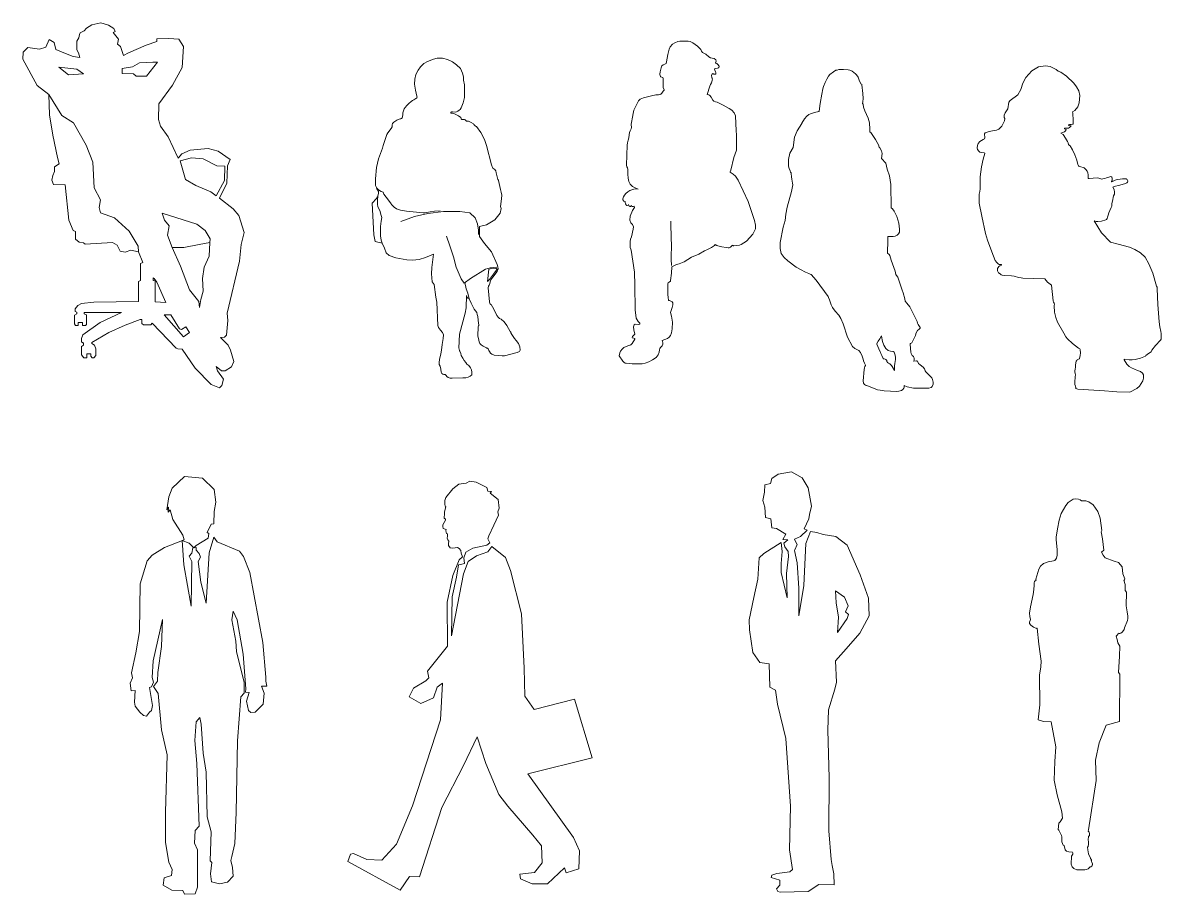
# Model space of a CAD drawing. Header units: millimetres. Extents: x -63086 to 83971, y -129912 to 13382.
# Drawn here: x -51919 to -47082, y -82600 to -78899 of the extents above; entities that cross this region are included whole.
import ezdxf

# ---------------------------------------------------------------- set-up
doc = ezdxf.new("R2010")
doc.units = ezdxf.units.MM
doc.layers.get('0').update_dxf_attribs({"lineweight": 0})
doc.layers.add('展開建具用', color=250, linetype='Continuous', lineweight=9)

# ---------------------------------------------------------------- blocks, each defined once
blk = doc.blocks.new('人物（CAD素材.com）a8d39ba1')
at = {"color": 0, "linetype": 'ByBlock', "lineweight": -2}
for points in [[(20.3, 1048), (78.5, 1127.4), (120.3, 1202.2), (125.5, 1291), (105.6, 1322.5), (63.8, 1326.2), (11.7, 1324), (12.1, 1313.1), (-32.3, 1297.9), (-108.2, 1264.4), (-128.9, 1252.9), (-137.3, 1278.6), (-142.5, 1292.2), (-154.6, 1301.1), (-150.6, 1323.2), (-173.2, 1351.3), (-164.9, 1355.5), (-171, 1367.7), (-193, 1381.8), (-225.3, 1392.4), (-264.1, 1384.1), (-286.2, 1369.8), (-296.4, 1358.2), (-313.9, 1349.5), (-316.7, 1342.6), (-318.5, 1328.7), (-328.2, 1314.4), (-328.2, 1298.3), (-327.3, 1278), (-320.4, 1265.1), (-315.3, 1245.3), (-343, 1248.5), (-368.8, 1258.6), (-417.3, 1278.9), (-424.2, 1308.4), (-445.4, 1321.4), (-459, 1288.5), (-486.2, 1279.8), (-536, 1287.6), (-555.4, 1266.9), (-557.3, 1237.4), (-496.6, 1125.9), (-447, 1088.2), (-443.6, 1001.4), (-429.5, 915.3), (-409.5, 820.9), (-403, 793.3), (-422.5, 780.3), (-423, 761.2), (-430, 743.6), (-434.2, 724.5), (-427.2, 705.9), (-377.4, 704.5), (-361.3, 554.1), (-342.5, 510.5), (-333.1, 505.4), (-333.1, 473.5), (-317.7, 460.4), (-299.4, 458.5), (-291.9, 452.9), (-175.6, 459.5), (-156.4, 447.7), (-143, 422.1), (-122.7, 418.3), (-98.2, 427.1), (-65.2, 420.1), (-47.7, 374.2), (-57.6, 370.4), (-57.6, 298.3), (-66.1, 293.1), (-66.1, 209.4), (-255.3, 206.4), (-307.4, 199.6), (-323.1, 191.6), (-334.4, 178), (-334.1, 165.9), (-327.7, 163.6), (-327.7, 156.4), (-337.7, 150.5), (-337.7, 113.4), (-332.7, 107.1), (-321.9, 107.1), (-321.9, 119.9), (-304.1, 119.9), (-304.1, 107.2), (-290.8, 107.2), (-286.3, 111.6), (-286.3, 151.4), (-297, 157), (-297, 162.6), (-137.6, 162.6), (-228.5, 119.4), (-302, 67.4), (-308.2, 51.9), (-308.2, 37.9), (-302.2, 33.8), (-299, 33.8), (-299, 22.9), (-307.6, 17.1), (-307.6, -17.9), (-297.1, -30.9), (-285.4, -30.9), (-285.4, -13.6), (-268.3, -13.6), (-268.3, -23), (-261.9, -31.2), (-254.6, -31.2), (-246.8, -20.9), (-246.8, 8), (-252.9, 22.7), (-264.3, 30.2), (-264.3, 34.7), (-191.9, 76.9), (-121.9, 108.3), (-57.9, 132.4), (-50.7, 132.4), (-50.7, 115.8), (-44.6, 109.8), (-13.4, 109.8), (-8.1, 116.6), (94, 11.2), (101.6, 7.6), (120.7, 5.7), (175.8, -74.6), (243.1, -144.4), (279.2, -157.5), (288, -147.3), (295.3, -120.5), (270.5, -85.9), (265.1, -67.3), (287.5, -85.4), (302.7, -85.4), (330, -68.8), (339.2, -46.4), (325.9, 1.8), (315.2, 23.5), (282.5, 56.2), (300.3, 57.4), (307.9, 65.7), (314.1, 128.2), (311.6, 159.1), (364.2, 380.7), (370.5, 451.5), (383.1, 501.8), (360.2, 573.4), (337.4, 602.5), (278.4, 647.3), (310, 710.9), (313.2, 784.9), (324.3, 812), (272.3, 847.2), (229.9, 858.7), (153.5, 851.7), (118.1, 836.2), (103.1, 816.8), (60.3, 907.6), (27.8, 953), (19.3, 981.5)], [(-31.3, 1165.3), (-75.2, 1165), (-86.3, 1175.4), (-134.7, 1176.7), (-134.2, 1197.8), (-91.1, 1205.8), (-61.6, 1221.9), (-5, 1224.8), (15.9, 1224.8)], [(-298.8, 1176.2), (-328.1, 1194.7), (-404.4, 1203.9), (-363.4, 1171.7)], [(264.4, 656.9), (299.7, 722), (301.8, 784), (267, 785.2), (208.7, 814.5), (159.3, 818.7), (112, 805.5), (133.7, 727.3), (177.7, 701), (242.4, 674.7)], [(193.8, 183.7), (190.8, 208.5), (151.2, 258.2), (113.6, 359.2), (78, 437.8), (127.8, 438.3), (192.3, 450.5), (237.5, 458.6), (234.9, 400.8), (214.1, 354.6), (206.5, 306.4), (209, 252.2), (199.4, 217.7)], [(-2.8, 308.6), (-2.8, 298.2), (5.1, 295.9), (5.1, 207.8), (50.1, 204.2), (12.1, 291.4), (0.7, 305.7)], [(126.2, 59.1), (43, 151.5), (71.8, 152.5), (108.3, 92), (117.9, 89.5), (135.8, 100.6), (150.5, 77.2)]]:
    blk.add_lwpolyline(points, close=True, dxfattribs=at)
for points in [[(-447, 1088.2), (-390.6, 998.5), (-341.4, 968), (-288, 873.1), (-259.2, 800.5), (-254, 691.5), (-226.8, 639.9), (-233.2, 608.5), (-227.4, 585.7), (-167.1, 563.4), (-104.9, 507.6), (-67.1, 443.8), (-65.2, 420.1)], [(78, 437.8), (57.9, 491.1), (64.8, 529.9), (44.6, 554.4), (35.6, 583.6), (181.9, 537.4), (217.5, 510.3), (238.8, 475.2), (237.5, 458.6)]]:
    blk.add_lwpolyline(points, dxfattribs=at)
blk = doc.blocks.new('人物（CAD素材.com）c34f8eb5')
at = {"color": 0, "linetype": 'ByBlock', "lineweight": -2}
blk.add_lwpolyline([(-33.7, 1357.1), (-45.4, 1356), (-62.3, 1351.7), (-87.3, 1342.4), (-102.8, 1334), (-116.9, 1320.5), (-127.3, 1306.2), (-136.6, 1287.6), (-141.5, 1266.8), (-141.7, 1246.8), (-138.7, 1221.1), (-131.8, 1194.8), (-131.5, 1191.5), (-132.1, 1188.6), (-133.6, 1186.4), (-136.1, 1184.7), (-145.3, 1180.2), (-150.7, 1177.1), (-157.1, 1172.6), (-166, 1164.7), (-175.2, 1155.4), (-182.6, 1146.6), (-186.4, 1140.8), (-189.7, 1133.4), (-191.6, 1125.1), (-192.2, 1116.8), (-193.1, 1106.9), (-194.7, 1102.8), (-197.6, 1100.3), (-200.5, 1099.4), (-203.5, 1099.2), (-207.4, 1098), (-217.1, 1093.1), (-230, 1085.2), (-232.9, 1082.4), (-235.3, 1078.7), (-236.9, 1073.8), (-237, 1069.7), (-237.1, 1070.2), (-237.8, 1064.7), (-241.9, 1057.7), (-255.7, 1040.1), (-259.9, 1031.9), (-275.1, 986.4), (-278.3, 973.8), (-295.9, 928.7), (-304.4, 892.4), (-308.1, 844.9), (-307.9, 815.4), (-303.6, 807.5), (-302, 801.9), (-300, 797), (-295.8, 790.3), (-294.9, 787.5), (-295, 783.4), (-296.3, 776.4), (-298.9, 767.6), (-303.7, 760.3), (-322.1, 741.4), (-315.7, 606), (-309.6, 578.7), (-279.8, 570.5), (-269.2, 549.4), (-263.4, 529.9), (-250.3, 518.9), (-221.7, 509.3), (-175.3, 500.9), (-150.5, 499.5), (-121.9, 502.1), (-95.2, 509.5), (-61.9, 524.9), (-68.9, 467.4), (-70.8, 440.5), (-67.8, 406.1), (-59.2, 394.8), (-51.2, 342.2), (-47.8, 320.1), (-43.3, 222), (-40.2, 213.2), (-31.4, 201.8), (-22.7, 191.9), (-19.4, 181.1), (-20.7, 165.7), (-25.3, 140.6), (-27.7, 116.2), (-30.8, 100.5), (-36.5, 77.1), (-37.7, 64.6), (-36.9, 55.8), (-33.8, 48.9), (-30.8, 36.6), (-29.1, 23.8), (-26.3, 17.8), (-21.8, 14.5), (-17.8, 13.4), (-11.8, 12.7), (-8.4, 9.5), (-5.4, 4.5), (0, 0), (9.2, -2.2), (18, -2.4), (62.8, -1.3), (75.2, -0.3), (86.2, 1.9), (94.7, 6), (100.6, 12.2), (101.5, 15.4), (101.2, 23.5), (99.4, 32.5), (95.2, 42), (87.8, 50.8), (79.7, 56.7), (75.3, 64.6), (69.2, 72.8), (62.9, 82.3), (56.6, 94.3), (53.9, 102.9), (50.4, 111.9), (48.9, 113.5), (46.9, 122.4), (46.6, 125.3), (49, 185), (73, 273.6), (76.7, 296.1), (78.2, 348.3), (79.5, 342.8), (81, 340.1), (82.5, 338.6), (84.7, 337.6), (86.9, 337.3), (88.1, 336.8), (98.2, 316.3), (111.4, 290.1), (121.8, 276.2), (124, 268.3), (127.4, 259), (128.7, 243.5), (129.5, 231.7), (131.4, 223.6), (130.9, 221.2), (129.1, 219.9), (128.2, 215), (127.3, 176.9), (130.7, 158.7), (131.8, 151.5), (134.8, 145.1), (140.9, 139.1), (149.9, 133.1), (162.9, 126.3), (165.5, 125.4), (167.3, 125.3), (169.1, 124.3), (170.6, 121.8), (172.9, 114.9), (175.8, 110.3), (181, 104), (185.6, 100.1), (189.9, 97.7), (195.8, 95.9), (229.5, 92.1), (239.6, 93.1), (293.7, 106.2), (303.2, 111.2), (305.9, 113.9), (306.5, 117.3), (304.5, 131.1), (299, 144.7), (290.3, 157.5), (282.9, 166.2), (271.7, 182.5), (266.9, 190.9), (266.6, 193.5), (265.9, 194.9), (264.9, 195.3), (263.8, 196), (249.9, 221), (239.3, 236.3), (225.9, 248.7), (218.7, 250.4), (214, 255.2), (207.9, 264.4), (194.3, 290.6), (182.9, 310.5), (181.9, 311.2), (180.1, 311.6), (179, 312.6), (178.1, 314.7), (176.1, 322.4), (171.1, 380.7), (172, 388), (175.4, 392.3), (177.5, 399.1), (178.6, 406.9), (182.4, 414.7), (190.6, 426.5), (208.8, 451.1), (213.1, 461.3), (212.3, 470.6), (209.5, 480.2), (184.2, 534), (155.7, 569.3), (134.4, 599.4), (134, 642.3), (164.2, 648.8), (198.6, 669.4), (222, 698), (226.5, 717.9), (223.5, 726.9), (227.7, 759.6), (228.3, 774.5), (225.8, 787.4), (222.8, 799.6), (215, 836.6), (214.3, 837.9), (212.6, 839.9), (212, 841.2), (208.4, 853), (204.7, 869.6), (202.6, 877.8), (201.3, 880.3), (198.9, 883.3), (194.5, 886.7), (190.7, 889.9), (188.6, 892.5), (184.5, 903.2), (164.1, 985.8), (154.7, 1011.7), (140, 1040.7), (121.4, 1066.5), (117.3, 1067.4), (113.9, 1070.3), (110.4, 1075.3), (108.1, 1077.2), (98.4, 1083.2), (87.7, 1088.4), (84.7, 1089), (81.7, 1088.6), (80.5, 1088.7), (78.7, 1089.3), (72.4, 1094.5), (70.5, 1095.8), (68.4, 1096.6), (58.7, 1096.8), (57.5, 1097.2), (57, 1097.6), (56.6, 1098.4), (56.2, 1101.1), (55.1, 1103.4), (54, 1104.7), (44.8, 1111.6), (24.6, 1122.1), (19.5, 1123.1), (12.8, 1123.7), (11.7, 1124.8), (12.5, 1127), (15, 1128.1), (18.7, 1128.3), (29.8, 1127.5), (35.4, 1128.4), (42, 1131.5), (47.9, 1135.3), (51.3, 1138.6), (55.5, 1145.2), (64.5, 1167.3), (69.4, 1189), (70.4, 1202.7), (69.6, 1243.7), (66.2, 1263.9), (65.6, 1276.9), (61.7, 1292.3), (52.6, 1312.6), (36.7, 1328.7), (19.7, 1340.6), (-2.7, 1351.4), (-22.7, 1356.2)], close=True, dxfattribs=at)
for points in [[(-303.2, 806.4), (-295.8, 797.8), (-284.1, 790.5), (-275.2, 786.9), (-272.3, 779.1), (-253.4, 754.1), (-241.5, 738.3), (-240.5, 735.6), (-228.5, 724.4), (-218.4, 717.5), (-201.3, 711.5), (-175.7, 706.5), (-105.3, 700.2), (-99.1, 700.5), (-76.5, 703.8), (-57.6, 706.2), (-33.7, 708.3)], [(-297.9, 770.1), (-299.9, 755.5), (-299.8, 736.1), (-297.5, 725.8), (-290.3, 709.1), (-284.3, 688.4), (-281, 679.4), (-283.8, 664.7), (-287.4, 641.6), (-287.1, 602.3), (-284.2, 583.4), (-279.8, 570.5)], [(-200.2, 663.5), (-142.4, 684.4), (-85.7, 697.5), (-19.4, 705), (50.6, 705.1), (92.4, 699.4), (114.8, 678.5), (125.6, 653.8), (130.2, 626), (129.5, 608.3)], [(-6.1, 600.3), (7.7, 559.5), (22.8, 513.6), (34.8, 469.7), (56.6, 420.2), (69.1, 401), (95.5, 420.5), (159.1, 460.4), (179.7, 466.6), (206.9, 469.3)], [(173.2, 461.2), (168, 408.3), (172.6, 412.3), (176.8, 416.9), (193.4, 439.5), (204.2, 454.4), (208.3, 462.1), (206.7, 463.5), (203.4, 464.1), (192.8, 464.4), (184.9, 463.8), (173.2, 461.2)], [(71.5, 403.3), (76.6, 377.3), (83.8, 358.3), (89.6, 335.2)]]:
    blk.add_lwpolyline(points, dxfattribs=at)
blk = doc.blocks.new('人物（CAD素材.com）ad7a5f13')
at = {"color": 0, "linetype": 'ByBlock', "lineweight": -2}
blk.add_lwpolyline([(102.9, 1326.7), (89.8, 1326), (82, 1325), (68.5, 1320), (58.9, 1313.7), (49.5, 1302.2), (44.8, 1292.3), (39.3, 1269.8), (34.1, 1238.6), (31.5, 1232.5), (25.9, 1229), (19, 1226.5), (14.1, 1221.7), (11, 1213.5), (10, 1207.2), (7.8, 1201.7), (6.1, 1196.6), (5.3, 1186.8), (6.2, 1178.8), (7.3, 1176.9), (8.7, 1175.9), (16.2, 1173), (17.6, 1172), (18.6, 1170.2), (19.4, 1162.7), (19.1, 1137.7), (19.9, 1129.2), (23.1, 1120.7), (23.6, 1118.5), (23.4, 1117.5), (22, 1116.9), (19.9, 1114.7), (13, 1105.6), (9.7, 1101.6), (7.2, 1100.1), (4.9, 1099.6), (-0.9, 1099.4), (-12.5, 1098.6), (-29.7, 1094.7), (-64.6, 1086.5), (-79, 1079.9), (-85.2, 1073.5), (-104.9, 1033.3), (-108.3, 1019.4), (-110.4, 1004.6), (-115.7, 981.4), (-116.8, 973.6), (-116.2, 969.2), (-114.6, 963.7), (-114.8, 960), (-117.1, 954.6), (-121.1, 945.7), (-123.2, 938.5), (-125.1, 929.2), (-127.1, 916.7), (-129.2, 905.9), (-130.4, 900.4), (-132.3, 894.7), (-134.3, 884.4), (-136.2, 800.7), (-135, 793.4), (-132.6, 788.2), (-131.4, 781.5), (-130.8, 761.7), (-129.7, 744.8), (-126.7, 731.1), (-120.7, 718.9), (-111.6, 710), (-99, 703.2), (-87, 698.4), (-94.7, 699.5), (-104.7, 698.5), (-122.3, 692), (-130.3, 687.3), (-138.8, 680), (-145.4, 672.1), (-149.2, 665.7), (-152.1, 657.8), (-151.4, 652.3), (-148.4, 647.8), (-143.4, 646.1), (-141.5, 646.1), (-142.2, 641.3), (-141, 635.3), (-138.6, 631), (-136.8, 629.4), (-133.1, 629.4), (-130.1, 630.4), (-127.4, 632.5), (-126.6, 630), (-124.7, 626.3), (-122.2, 624), (-119.5, 624), (-115.5, 629.2), (-114.9, 626.2), (-112.3, 624.2), (-106.6, 623.9), (-103.7, 625.3), (-102.3, 620), (-111, 607), (-121.1, 583.8), (-121.8, 567.2), (-117.5, 555.1), (-111.4, 547.7), (-107.1, 538.1), (-107.8, 527.9), (-115.8, 495.8), (-119.1, 486), (-120.4, 475.7), (-121, 453), (-120.8, 450.2), (-118.3, 443.8), (-117.2, 439.8), (-103.2, 346.2), (-100.8, 290), (-100.3, 186), (-95.9, 149.7), (-86.7, 136.5), (-80.2, 129.6), (-80.3, 125.2), (-83.9, 123.5), (-99.8, 124.7), (-104.3, 122.6), (-106.9, 113.5), (-105.7, 100.5), (-101.1, 82.3), (-111.7, 72.7), (-112.6, 67.3), (-111.4, 66.3), (-104.7, 65.3), (-101.1, 64.5), (-101.7, 61.8), (-112.5, 43.3), (-118.3, 36.9), (-121, 35.4), (-122.8, 35.3), (-131.1, 32.7), (-148, 25.2), (-155.6, 19.3), (-161.7, 10.6), (-164.4, 3.6), (-167.6, -10.3), (-152.3, -32.7), (-146, -38.6), (-142.5, -40.3), (-137.5, -41.3), (-112.8, -43.2), (-85.1, -44.1), (-70.4, -43.3), (-57.6, -40.3), (-41.1, -35), (-25.5, -27.1), (-10.7, -16.7), (-2, -5.8), (2, 5.8), (3.7, 15.4), (5.7, 21.9), (8.3, 26.1), (14.6, 33.4), (18.1, 40.5), (18, 47.5), (16.3, 50.1), (14.8, 55.9), (37, 63.9), (44.9, 69.7), (50.4, 77.4), (54.5, 87.5), (58.2, 105.6), (58.3, 133), (54.7, 159.1), (51, 173.8), (58.2, 195.9), (60.6, 206.9), (60.2, 215), (56.9, 219.4), (51.2, 222.9), (45.7, 225.2), (42.4, 225.9), (41.3, 228.8), (40.2, 236), (39, 251.7), (38.9, 293.9), (39.6, 297.7), (40.9, 300.6), (44.4, 303.8), (50, 308), (50.9, 309.6), (54.4, 341.8), (56.2, 368.7), (76, 378.6), (86.7, 381.6), (109, 390.1), (140.3, 408.8), (170.8, 422.6), (195.2, 435.6), (208.2, 441.7), (224.8, 449.8), (237.4, 458.3), (238.8, 460.3), (239, 461.8), (239.9, 462.5), (247.4, 459.5), (251.3, 458.2), (268.5, 453.7), (286.5, 449.8), (296.1, 449.4), (299.4, 449.6), (302.6, 450.4), (305.6, 452.2), (312.8, 458.8), (314.6, 459.7), (315.6, 459.6), (316.5, 458.7), (317.9, 457.8), (320.2, 457.7), (332.6, 458.7), (343.4, 460.5), (350.9, 462.8), (373.7, 477.7), (399.6, 506.5), (411.7, 530.3), (411.4, 545.4), (407.9, 564.6), (396.3, 598.6), (380, 645.9), (338.2, 736.1), (326.7, 753.2), (317.1, 762), (303.9, 770.2), (303.4, 772.1), (306.3, 779.4), (318.9, 832.4), (330.2, 863.1), (331, 929.5), (329, 946), (326.1, 1009.7), (321.5, 1022.9), (311.6, 1033.1), (300.2, 1040.5), (273.9, 1055.1), (249.1, 1067.3), (242.2, 1069.6), (234, 1072.5), (230.8, 1076), (223.4, 1089.1), (218.1, 1096.5), (213.8, 1098.8), (205.9, 1099.8), (217, 1135.4), (220.1, 1142.8), (224.6, 1149.6), (226.4, 1154.4), (227.9, 1160.4), (228.5, 1166.6), (227.9, 1168.9), (226.5, 1170.7), (225.6, 1172.5), (225.1, 1180.8), (225.9, 1185.3), (226.9, 1187.4), (228.3, 1188.6), (229.7, 1188.7), (235.1, 1186.5), (238.1, 1185.9), (240, 1186), (241.7, 1186.9), (242.5, 1188.1), (243, 1189.3), (243.4, 1191.1), (243.2, 1193.4), (242.3, 1196.7), (239.2, 1203.6), (237.4, 1207.4), (237.4, 1209.8), (239.7, 1211.1), (250.2, 1211.7), (253.8, 1212.8), (255.9, 1214.6), (256.8, 1217.2), (256.8, 1219.8), (256.2, 1221.9), (253.1, 1226.6), (247.3, 1231.4), (242.6, 1233.4), (242.1, 1234.5), (244.7, 1241.8), (242.7, 1247.7), (235.3, 1253.3), (228.1, 1255.1), (220.5, 1255.9), (212.9, 1260.3), (200, 1271.5), (191.4, 1276.2), (187.1, 1278.1), (182.8, 1283.6), (178.9, 1290.8), (164.6, 1305.7), (145.8, 1319.3), (134.4, 1325), (125.9, 1326.3)], close=True, dxfattribs=at)
blk.add_lwpolyline([(51.3, 562.1), (53.6, 482), (55.1, 468.7), (52.7, 401.4), (55.2, 373.3)], dxfattribs=at)
blk = doc.blocks.new('人物（CAD素材.com）a9838dd4')
at = {"color": 0, "linetype": 'ByBlock', "lineweight": -2}
blk.add_lwpolyline([(-172.2, 1364.2), (-191.7, 1363.6), (-198.9, 1362.1), (-204.5, 1360.8), (-215.7, 1354.3), (-230, 1342.9), (-236.3, 1335.8), (-243.7, 1323.5), (-249.8, 1309.2), (-257.5, 1291.6), (-260.2, 1282.7), (-265.2, 1259.1), (-271.6, 1220.2), (-275.8, 1187.5), (-277.4, 1185.7), (-295.3, 1181), (-313.2, 1176.6), (-320.4, 1173.3), (-328.5, 1166.3), (-338.3, 1154.1), (-349.9, 1136.9), (-350.2, 1135.3), (-368.8, 1104.3), (-380.6, 1076.9), (-386.3, 1033.3), (-400.5, 1008.5), (-406.7, 982.3), (-405.9, 953.9), (-402.9, 943.3), (-398.9, 933.2), (-397.9, 928.4), (-397.6, 927.6), (-396.9, 927), (-395.8, 926.7), (-395.4, 926.2), (-394.5, 922.5), (-393.7, 909.1), (-392.1, 898.2), (-388.7, 881.3), (-388.3, 874.8), (-394.1, 845.9), (-412.3, 779.1), (-417.1, 749.9), (-420.8, 723.4), (-429, 694.8), (-441.3, 629.9), (-441.5, 604), (-437, 582.4), (-424.3, 566.3), (-408.6, 551.2), (-373.4, 524.7), (-355.2, 514.4), (-333.6, 503.3), (-319.6, 497.2), (-313.8, 495.5), (-310.3, 493.7), (-288, 470.2), (-238.2, 400.7), (-235.6, 396.4), (-231.6, 386.2), (-224.8, 365.3), (-219.6, 354), (-207.4, 338.1), (-193, 321.6), (-187.8, 314.1), (-184.5, 306.2), (-173.9, 283.8), (-155.2, 227.6), (-133.7, 188.4), (-124.2, 179.8), (-107.5, 171.6), (-100.9, 162), (-93.5, 146.7), (-88.6, 133.9), (-87.2, 126.5), (-83.1, 117), (-78.5, 108.1), (-79, 106.5), (-82, 103), (-84, 97.8), (-85.3, 90.4), (-89.6, 41.6), (-87.5, 32), (-83.8, 26.8), (-79, 24.2), (-74.6, 22.8), (-73.4, 22.7), (-28.1, 4.5), (-17.3, 1.9), (0, 0), (27.7, -2.3), (51.9, -3.7), (62.6, -2.3), (73.7, 1.6), (79.9, 5.9), (83.7, 10.3), (85.4, 14.2), (85.9, 22.2), (98, 16.6), (124.4, 11.4), (190.3, 10.5), (200.1, 13.4), (204.9, 18.1), (208.1, 27.3), (208, 36.7), (205.5, 48.4), (202.2, 54.8), (197.4, 60.5), (176.6, 80), (174, 85), (172.1, 92.8), (165.4, 100.6), (153.1, 109.8), (146.2, 116.3), (141.7, 125), (140.8, 125.9), (139.1, 126.6), (137.5, 126.6), (126.3, 125.8), (125.4, 125.9), (125.3, 126), (125.4, 126.2), (125.7, 126.3), (126.2, 126.8), (127.2, 129.3), (127.9, 135.4), (127.5, 139), (126.7, 141.8), (124.4, 144.9), (119.6, 149.2), (117.5, 151.9), (115.3, 157.6), (114.2, 163.8), (110.1, 195.8), (111.1, 199.4), (112.8, 200.9), (115.5, 202), (117.4, 203.9), (132.3, 231.5), (133.3, 234), (134.2, 241.4), (135.8, 245.9), (142, 255.3), (148.3, 261), (152, 264.2), (153.2, 265.9), (153.5, 267.5), (153.1, 269.2), (150.9, 272.6), (144.8, 281.7), (142.3, 287.5), (140.3, 293.7), (124.9, 325.1), (108.7, 355.8), (96.6, 371.9), (90.1, 379.8), (87.4, 389.9), (81.2, 415.9), (76.8, 426.6), (58.1, 481.9), (52.5, 489), (50.4, 494.3), (46.3, 508), (29.5, 554.3), (24, 573.8), (21.3, 578.8), (18.3, 581.5), (14.9, 583.4), (14.2, 584.9), (14, 586.5), (15.1, 599), (15.8, 626), (15.9, 654.7), (38.2, 655.1), (47.6, 656.9), (55.2, 660.2), (61.8, 665.8), (65.4, 672.8), (65.7, 685.5), (62.3, 711.8), (53.7, 739.4), (42.3, 762.1), (35.3, 772), (29.3, 776.8), (28.7, 875.2), (22.7, 912.8), (13.6, 941.2), (7.7, 966.7), (-10.5, 986.8), (-8.7, 1007.5), (-11.7, 1019.1), (-18, 1031.4), (-20.9, 1034.8), (-22.1, 1038), (-22.6, 1040.8), (-36, 1066.7), (-55.9, 1097.1), (-59.4, 1098.7), (-60.1, 1099.4), (-61, 1111.4), (-62.1, 1137.6), (-67.7, 1157), (-82.4, 1189.4), (-87.1, 1204), (-89.3, 1216.4), (-91.2, 1220), (-91, 1227), (-89.2, 1240.6), (-89.7, 1261.8), (-94.1, 1299.3), (-95, 1301.3), (-96.7, 1302.5), (-98.6, 1302.9), (-100.3, 1305.9), (-105.3, 1319.4), (-110.6, 1331.3), (-117, 1341), (-121.3, 1345.8), (-128.4, 1352.1), (-135.1, 1356.6), (-145.5, 1362), (-152.6, 1363.5)], close=True, dxfattribs=at)
blk.add_lwpolyline([(-11.6, 233.7), (-18, 220.4), (-25.4, 209.9), (-30.7, 201.3), (-30.8, 198.2), (-22.8, 178.4), (-15.2, 162.7), (-14.2, 160.2), (-13.9, 158.1), (-10.3, 149), (-5.7, 139.4), (-3.8, 136.8), (-2, 135.4), (-0.3, 134.8), (4.2, 134.2), (7.1, 132.7), (9.9, 130.1), (11, 128.2), (11.7, 126.4), (12, 123.6), (12.6, 122.4), (14.2, 120.5), (19.1, 117.1), (24, 114.3), (27.8, 111.5), (32, 106.8), (34.4, 103.2), (43.7, 85.7), (43.9, 100), (44.5, 106.4), (45.8, 116.2), (48.6, 133.3), (48.7, 141.3), (47, 150.9), (42.1, 164.1), (37.9, 166.5), (26.5, 167.4), (16.9, 170.9), (7.4, 179.7), (-0.9, 193.8), (-6.7, 209.1), (-8.2, 216.4), (-9.2, 225), (-11.6, 233.7)], dxfattribs=at)
blk = doc.blocks.new('人物（CAD素材.com）711b08a1')
at = {"color": 0, "linetype": 'ByBlock', "lineweight": -2}
blk.add_lwpolyline([(-128.7, 1349.8), (-140, 1354.6), (-148.6, 1360.9), (-174, 1374.1), (-194, 1376.7), (-223.3, 1373.2), (-251.9, 1355.4), (-277.4, 1326.6), (-290.8, 1303), (-299.1, 1276.4), (-311.9, 1254), (-343.9, 1229.4), (-350.1, 1222.5), (-354.6, 1193.5), (-365.2, 1177.4), (-369.4, 1167.7), (-369.7, 1157.5), (-366.7, 1152.6), (-368.7, 1143.1), (-379.8, 1121.2), (-392.3, 1107.3), (-401.9, 1103.4), (-411.9, 1101.8), (-433.1, 1097.7), (-449.8, 1092), (-453.5, 1088), (-451, 1070.4), (-453.5, 1067.2), (-458.5, 1063.7), (-472.5, 1055), (-479.7, 1047.4), (-483.3, 1038.7), (-484, 1028.8), (-482.5, 1020.8), (-477.2, 1013.7), (-472.8, 1010.1), (-467.7, 1008.4), (-454.3, 1006.9), (-451.6, 1005.8), (-451, 1004.3), (-459.3, 980.3), (-465.6, 948.4), (-471, 904.9), (-471.8, 854.2), (-473, 843.7), (-475.1, 831.8), (-475.7, 794.1), (-463.8, 738.6), (-449.3, 664.8), (-440.4, 636.8), (-421.4, 587.5), (-407.5, 550.7), (-400.8, 541.3), (-395.1, 535.7), (-390.5, 533.6), (-381.6, 532.9), (-380.6, 532.3), (-380.7, 530.5), (-381.5, 529.8), (-388.4, 526.9), (-392, 524.6), (-395.1, 521), (-397.3, 516.1), (-398, 512.4), (-397.8, 506.7), (-396.7, 502.8), (-393.1, 497.8), (-387.1, 493), (-381.6, 489.5), (-377.5, 487.7), (-368.5, 486.5), (-338.6, 485.2), (-326.6, 483), (-309.1, 478.3), (-297.1, 475.8), (-290, 475.1), (-197, 472.8), (-185.1, 457.8), (-168.8, 445.1), (-161.6, 378.5), (-159.6, 373.1), (-157, 369.4), (-156.3, 365.4), (-157, 358.2), (-155.1, 330.6), (-150.2, 307.6), (-143.3, 288.6), (-116.5, 240.8), (-108, 226), (-100.1, 216.8), (-78.7, 198), (-53.5, 177.1), (-48.5, 174.7), (-46.7, 171.9), (-46.1, 168.9), (-45.3, 159.7), (-46.8, 145.7), (-48.7, 134.8), (-49.5, 133.2), (-50.8, 132.2), (-59.2, 128), (-61.2, 125.6), (-63.1, 122.2), (-65.1, 115.4), (-66.1, 105.8), (-66.5, 96.9), (-67.8, 88.3), (-69.2, 81.7), (-69.3, 77.6), (-67.6, 70.6), (-67, 65.1), (-67.4, 56.3), (-69.8, 33.4), (-69.6, 28.1), (-68.6, 22.8), (-66.8, 17.1), (-65.6, 11.3), (-65.7, 9.4), (-65.6, 8.4), (-64.9, 7), (-63.9, 6.1), (-60.2, 4.4), (-56.9, 3.8), (56.9, -3.8), (91.7, -6), (108.7, -7.9), (164.4, -8.8), (194.6, 6.8), (206.1, 17.1), (219.3, 38.8), (222.9, 50.7), (223.2, 64.1), (217.9, 71.9), (210.2, 79.1), (197.4, 83.4), (171.4, 93.9), (161.9, 99.7), (156.8, 104.2), (151.5, 110.5), (140.1, 128.4), (139.9, 129.4), (140.8, 130.5), (161.2, 128.4), (173.7, 128.6), (186.9, 130.3), (209.8, 135.5), (231.3, 144), (232.5, 147.1), (244.4, 154.5), (255.6, 161.7), (257.7, 169.5), (273.7, 188.5), (294.9, 211.6), (297.1, 216), (297.9, 220.3), (297.6, 239.7), (296.4, 249), (292, 268.8), (289.1, 289.3), (283.5, 363.8), (281.3, 429.5), (280.1, 436.5), (277.4, 441.6), (262.6, 495.8), (245.8, 536.6), (229.2, 563.7), (210.4, 582.3), (185.1, 597.3), (162.5, 606.2), (115.6, 619.8), (82.9, 627.7), (44.8, 667.8), (12.7, 718.1), (12.7, 718.6), (13, 718.9), (13.6, 718.9), (21, 716.1), (28.6, 715.4), (43.5, 717.1), (62, 722.4), (65.5, 724.7), (68.1, 727.9), (70.2, 734.2), (71.8, 742.4), (75.3, 752.3), (79.8, 762), (85.7, 774.7), (87.5, 781.5), (88.3, 792.8), (90.3, 802.2), (92.6, 809.3), (93.8, 817.2), (94.7, 825.1), (99.5, 831.1), (99.9, 840.4), (97.6, 851.4), (91.9, 861.3), (97.8, 863.7), (121.8, 870.3), (146.1, 877), (152, 879.9), (155, 882.6), (155.8, 885.1), (155.3, 888.8), (153.4, 893.4), (150.7, 895.9), (148.4, 897), (144.9, 897.4), (133.2, 897), (122.8, 895.8), (111.3, 893.6), (102.2, 890.9), (93.2, 887.1), (88.1, 884.8), (87, 884.8), (87, 885.2), (89.2, 890.5), (89.8, 895.9), (89.3, 900.6), (88.1, 903.9), (86, 905.9), (83.3, 906.5), (79.5, 905.7), (65.7, 900.5), (58.5, 898.3), (50.2, 896.4), (45.9, 895.9), (41.6, 896.6), (32.3, 900.3), (27.9, 901), (9.2, 900.3), (-7.7, 898.4), (-9.7, 897.9), (-11.1, 898.4), (-11.9, 900.4), (-12.5, 914.6), (-14.4, 922.8), (-17.2, 929.2), (-22.1, 936.4), (-29.5, 943.3), (-34.5, 945.7), (-43.2, 948.3), (-51.6, 950.4), (-54.3, 952.6), (-56.4, 957.7), (-60.9, 975.9), (-69.3, 998.2), (-79.2, 1019.4), (-88.4, 1036.9), (-91.3, 1038.8), (-93.9, 1039.3), (-95.8, 1042.5), (-97.5, 1049.8), (-99.7, 1055.1), (-108.2, 1069.2), (-119.4, 1084.7), (-129.3, 1090.2), (-121.7, 1093.1), (-113.6, 1097.2), (-110.2, 1099.6), (-105.8, 1104.7), (-105.5, 1105.4), (-105.6, 1106.1), (-105.9, 1106.4), (-113.4, 1109.1), (-113.7, 1109.7), (-113.6, 1110.6), (-113.1, 1111.3), (-112.2, 1111.8), (-110.9, 1112), (-101.7, 1111.5), (-99.4, 1111.6), (-96.8, 1112.3), (-92.3, 1115.5), (-85.1, 1122.2), (-94.7, 1123.7), (-96, 1124.5), (-94.7, 1126.4), (-92.3, 1127), (-84.7, 1127.3), (-77.4, 1128.9), (-76.5, 1130.9), (-76.3, 1144), (-77.1, 1175.2), (-78.7, 1180.8), (-69.9, 1187), (-57.1, 1202), (-50.7, 1220.3), (-48.2, 1250.4), (-52, 1270.3), (-61.7, 1287.6), (-73.4, 1302.6), (-105.3, 1332.6)], close=True, dxfattribs=at)
blk = doc.blocks.new('人物（CAD素材.com）ed99e3c3')
at = {"color": 0, "linetype": 'ByBlock', "lineweight": -2}
blk.add_lwpolyline([(48.1, 1467.3), (40.3, 1471.3), (57.6, 1506.5), (68.5, 1507.7), (70.9, 1559.6), (76.8, 1600), (69.6, 1653.5), (20.2, 1701.2), (-55.7, 1708.1), (-108.8, 1659.8), (-122.2, 1622.9), (-130.3, 1567.5), (-124.2, 1579.2), (-125.2, 1557.1), (-116.1, 1567.9), (-105.1, 1526.1), (-62.6, 1459.8), (-57.9, 1440.3), (-140.2, 1406.9), (-193.3, 1374.4), (-213.9, 1350.9), (-243.9, 1253.1), (-247.4, 1050.3), (-262.1, 959.7), (-281, 875.3), (-277.4, 854.1), (-287.3, 830.4), (-282.1, 798), (-265.1, 799.7), (-268.3, 751.1), (-265.1, 733.4), (-245.8, 707.7), (-229.9, 694), (-216.6, 690.9), (-204.3, 708.1), (-195.8, 714.7), (-192.2, 736.7), (-204.7, 813.3), (-195.6, 815.9), (-187.9, 835.5), (-193.6, 855.3), (-188.6, 925.4), (-148.6, 1101.3), (-153.7, 986.6), (-169.5, 876.1), (-169.9, 839.6), (-186.9, 816.7), (-168.2, 787.8), (-154, 633.6), (-129.3, 527.3), (-136.5, 282.6), (-136.9, 154.5), (-122, 71.3), (-108.1, 39.3), (-111.3, 14.2), (-142.2, 4.6), (-146.5, -26.3), (-109.7, -47.6), (-63.3, -48.7), (-56.4, -65.2), (-11.1, -63.6), (0.1, -35.9), (-0.4, 123.4), (-13.2, 151.3), (-11.1, 205.1), (6, 224.3), (-2.7, 490.2), (-12.1, 587.4), (-6.1, 667.6), (9.2, 684.6), (15.2, 657.3), (22.9, 534.5), (35.7, 452.6), (40, 263), (57.9, 199.1), (53.6, 77.2), (60, 70), (55.2, 22), (59.5, -12.2), (92.4, -21.5), (126.8, -13.8), (150.3, 11.8), (148.3, 48.6), (141.6, 78.1), (146, 95.6), (157.5, 150.1), (164.3, 281.5), (169.2, 586.7), (184.2, 773.7), (198.2, 788.5), (197.7, 833.9), (165, 966), (162.5, 1008.8), (145.3, 1099.5), (150.5, 1137.1), (167.6, 1100.3), (194.1, 954.9), (204.2, 807.7), (203.5, 793.3), (219.6, 791.7), (207.9, 755.3), (215.7, 715.3), (226.4, 706.7), (244.4, 707.3), (254.4, 717.5), (278.3, 742.2), (282.5, 788.8), (271.3, 818.6), (293.7, 817.9), (290.1, 839.2), (289.7, 856.8), (277.1, 1003.4), (222.5, 1301), (194.2, 1369.4), (177.7, 1391.6), (82.5, 1431.5), (69.2, 1450.6), (48.9, 1385), (36.5, 1170.5), (13.7, 1259.5), (2.8, 1348), (12.5, 1366.8), (6.9, 1382.3), (-5.8, 1396.6), (-5.8, 1407.1), (-19.7, 1405.2), (-25.2, 1382.5), (-35.7, 1369.8), (-24.6, 1347.8), (-26.8, 1157.8), (-58.9, 1333.4), (-65.6, 1437.2), (-36.2, 1425.7), (-16.7, 1405.6), (-5.8, 1416.2), (45, 1447.1)], close=True, dxfattribs=at)
blk = doc.blocks.new('人物（CAD素材.com）6c26b5d4')
at = {"color": 0, "linetype": 'ByBlock', "lineweight": -2}
blk.add_lwpolyline([(-88.3, 1027.5), (-85.7, 1192.5), (-67.2, 1276.6), (-58, 1328.8), (-43.7, 1331.7), (-33.3, 1335.1), (-36.2, 1358.7), (-26.3, 1383.1), (2.5, 1399.8), (61.9, 1412.6), (75.5, 1422.8), (67.1, 1438.9), (70.9, 1452.1), (92.2, 1497.8), (112.5, 1539), (108.4, 1554.4), (114.1, 1569.6), (109.8, 1605.8), (75.8, 1632.7), (81.8, 1640.3), (66.2, 1641.6), (61.6, 1657.5), (16.8, 1679.4), (-9.3, 1684.1), (-25.2, 1675.4), (-56.7, 1671.2), (-82.5, 1651.2), (-111.9, 1614.1), (-116.3, 1601.7), (-116.2, 1584.7), (-113.6, 1574), (-111.8, 1576.9), (-118.1, 1553), (-118.1, 1542.6), (-118.8, 1531.2), (-118.6, 1526.6), (-113.6, 1523.2), (-113.2, 1517.9), (-124.7, 1499), (-125.4, 1491.3), (-123, 1483.6), (-110.5, 1479.1), (-112.4, 1473.6), (-108.5, 1462.4), (-105.2, 1460.9), (-104.2, 1450.1), (-106.9, 1442.2), (-103.1, 1435.2), (-99.7, 1429.6), (-101.3, 1419.1), (-100.8, 1410.4), (-93.2, 1401.5), (-81.6, 1399), (-63.1, 1401.7), (-55.2, 1398), (-48.5, 1389.8), (-46.9, 1378.4), (-40.7, 1362.9), (-55.4, 1350.4), (-82.3, 1283.8), (-106.3, 1170.7), (-105.4, 983.3), (-189.2, 876.7), (-184.4, 849), (-196.6, 836), (-249.9, 805.4), (-267.9, 768.8), (-218.2, 740), (-164.2, 764.1), (-149.4, 809.8), (-126.8, 825.9), (-134.6, 670.2), (-253.6, 305.6), (-321, 142.8), (-384, 74.6), (-447.5, 77.5), (-504.1, 102.3), (-516.9, 100.5), (-529, 68.3), (-305.6, -53.1), (-265.7, 5.3), (-223.4, 4.1), (-128.3, 298.1), (-36.5, 477.2), (20.7, 598.1), (58.1, 485.5), (113.7, 353.4), (152, 303.6), (258.2, 180.4), (294.3, 135.1), (298, 62.8), (264.6, 22), (202.4, 15.6), (204.6, -5.3), (255.3, -26.2), (319.3, -26.2), (392.6, 42.4), (400, 20.2), (452.9, 37.8), (456.6, 113.8), (430.6, 171.3), (236.7, 441.9), (510.5, 508.6), (434.4, 758.9), (263.3, 713.8), (224.3, 771.4), (220.4, 889.4), (209.4, 1121.1), (162.5, 1304.7), (141.4, 1360), (83.9, 1406.7), (66.9, 1384.2), (17.9, 1367.4), (-16.9, 1343.1), (-36.6, 1290.8)], close=True, dxfattribs=at)
blk = doc.blocks.new('人物（CAD素材.com）4b493a78')
at = {"color": 0, "linetype": 'ByBlock', "lineweight": -2}
for points in [[(10.6, 1528.4), (36.6, 1524), (63.6, 1515.4), (118.5, 1507.1), (165.7, 1469.8), (221.7, 1344.4), (256.4, 1245.5), (260, 1170.4), (219.3, 1097.2), (161.2, 1030), (116.4, 978.6), (121.4, 888.7), (113.9, 858.8), (87.4, 770.9), (83.6, 684.1), (89.3, 481.8), (88.2, 257.6), (97.7, 135), (102.1, 110.2), (108.9, 74.2), (110.7, 27.9), (45.6, 29.1), (0, 0), (-119.2, -3.6), (-129.2, -0.6), (-133.8, 11.1), (-120, 26.7), (-119.6, 48), (-156.7, 58.2), (-153.5, 68.3), (-133, 76.3), (-78.2, 82.4), (-66.3, 93.2), (-79, 176.6), (-74.5, 361.2), (-94.7, 649.1), (-130.2, 794.3), (-137.9, 854.7), (-162.6, 867), (-166, 966.3), (-204.7, 971.9), (-234.1, 1014.2), (-248.7, 1110.9), (-249.7, 1153.7), (-230.6, 1247.9), (-214, 1325.8), (-207.8, 1416.2), (-188.5, 1435.5), (-114, 1480.9), (-109.8, 1443), (-114.7, 1392.3), (-114.7, 1353.5), (-88.9, 1246.2), (-91.3, 1350.1), (-83.2, 1421.7), (-85.1, 1443.5), (-98.7, 1463.7), (-103, 1479), (-85.8, 1493.4), (-106.7, 1494.7), (-94.9, 1516.7), (-134, 1541.6), (-153.5, 1543.5), (-158.1, 1581.8), (-180.9, 1587.6), (-183.5, 1631), (-192, 1660.4), (-185.1, 1695.7), (-183.6, 1726.2), (-159.7, 1732.5), (-154.7, 1753.8), (-126.5, 1772.4), (-71.1, 1781.2), (-25, 1756.3), (0.9, 1714.4), (14.7, 1635.4), (6.6, 1600.6), (3, 1582.2), (-16.2, 1538.9), (-3.2, 1533.7), (-32.1, 1507), (-58, 1495.2), (-53.9, 1486), (-46.2, 1472.8), (-56.9, 1450.8), (-58, 1446.9), (-46.6, 1395.5), (-39.7, 1288.2), (-39, 1224.6), (-39.7, 1169.8), (-18.2, 1299.4), (-9.9, 1476.9)], [(124.7, 1099), (165.5, 1158.4), (172.1, 1175.8), (159.5, 1186.9), (170.4, 1212.1), (155.2, 1249.4), (116.8, 1275.9), (119.8, 1224.8), (129.6, 1163.9)]]:
    blk.add_lwpolyline(points, close=True, dxfattribs=at)
blk = doc.blocks.new('人物（CAD素材.com）0dd6969a')
at = {"color": 0, "linetype": 'ByBlock', "lineweight": -2}
for points in [[(-63.5, 1387.8), (-63.5, 1378.1), (-59.4, 1334.3), (-59.8, 1311.6), (-62.8, 1298.4), (-69.3, 1288.6), (-75.8, 1287.1), (-98.2, 1283.8), (-117.5, 1276.1), (-130.3, 1265.6), (-137.9, 1252.5), (-150.1, 1209.3), (-150.2, 1207.2), (-149.5, 1205.5), (-149.9, 1204.5), (-153.6, 1202.6), (-155.6, 1200.1), (-157.1, 1194.9), (-157.8, 1184.5), (-158.3, 1166.3), (-161.4, 1144.9), (-173.5, 1092.6), (-176.8, 1065), (-176.5, 1051.6), (-172.9, 1038.7), (-174.2, 1033.8), (-177.2, 1026.7), (-176.8, 1021.4), (-171, 1014), (-160.3, 1005.4), (-147.3, 1000.1), (-145.7, 1001.9), (-144.4, 1002.2), (-137.9, 934.1), (-128.2, 861.8), (-129, 837.7), (-134.5, 802.2), (-133.3, 676.3), (-140, 612.9), (-118.1, 605.3), (-84.7, 603.6), (-64.7, 497.6), (-70.1, 435.4), (-72.1, 356.3), (-59.9, 294.1), (-39.7, 222.4), (-37.6, 194.6), (-47.1, 179.8), (-52.1, 174), (-55.8, 146.2), (-52.8, 143.6), (-41.7, 121.1), (-40.6, 115), (-39.7, 94.2), (-33.8, 80.7), (-29.8, 78.9), (-25.7, 59.7), (-20.5, 54.6), (-10.1, 51.5), (5.4, 49.9), (7.3, 47.7), (6.4, 41.4), (3.4, 37.1), (1, 32.8), (0, 0), (3.6, -12.5), (11.4, -19.5), (23.5, -24.2), (58.1, -24.7), (65.5, -23.5), (72.2, -20.3), (76.4, -16.2), (77.2, -14.1), (78.8, -12.6), (80.1, -12.2), (81.8, -12), (84, -11.2), (87, -8.9), (89.6, -5), (90.4, -2.9), (90.6, -1.4), (90, 0.9), (85.7, 11.2), (85.3, 13.2), (85.4, 14.2), (86.1, 15.3), (86.1, 16.6), (85.5, 18.2), (82.4, 23.9), (82.1, 26.1), (76.5, 35.9), (73.4, 43.3), (70.9, 59.9), (69.4, 71.4), (71.7, 73.9), (72.8, 84.4), (72.7, 93.8), (71.7, 103.1), (73.7, 117.3), (77.1, 121.8), (77.9, 129.9), (76.4, 135), (72.1, 139.5), (73.6, 144.8), (106.5, 354.3), (103.2, 440.8), (119.4, 515.2), (147.8, 590.3), (205, 606), (206.1, 806), (201.3, 813.1), (204.7, 883.1), (206.9, 924.9), (197.6, 939.7), (194.7, 953.6), (191.4, 967.1), (197.4, 975.3), (200, 980.5), (202.4, 979.5), (202.4, 978.7), (203.7, 978.4), (206.5, 978.9), (211.1, 980.9), (215.9, 984.1), (222.3, 991.4), (224.8, 996.4), (226.9, 1002.6), (238.8, 1034), (240.5, 1042.7), (240.5, 1052.5), (237.6, 1070.5), (233, 1096.4), (234.6, 1154.3), (229.3, 1162.4), (228.9, 1164.5), (229.5, 1166.3), (229.2, 1187.1), (222.9, 1205.1), (224.3, 1205.3), (226, 1207.2), (227.8, 1211.6), (218.7, 1232.7), (216.4, 1262.4), (200.8, 1281.3), (182.2, 1286.8), (143.9, 1301.1), (136.3, 1311.5), (129.3, 1324.8), (138, 1333), (132.6, 1380.8), (126.7, 1411.5), (130, 1415.8), (122.6, 1469), (112.4, 1497.6), (93.2, 1524.8), (75.5, 1538.3), (61.6, 1543), (48.1, 1542.3), (43, 1541.9), (38.2, 1546.1), (30.3, 1549.9), (18.6, 1550.4), (8, 1549.3), (-13.5, 1535.3), (-23, 1522.7), (-42.5, 1489.2), (-51.9, 1460.8), (-59, 1423.8)], [(202.4, 979.5), (202.4, 979.5)]]:
    blk.add_lwpolyline(points, close=True, dxfattribs=at)

msp = doc.modelspace()

# ---------------------------------------------------------------- block references
at = {"layer": '展開建具用', "ltscale": 10}
for name, p in [('人物（CAD素材.com）a8d39ba1', (-51361.8482, -80291.6023)), ('人物（CAD素材.com）ad7a5f13', (-49217.2818, -80303.9747)), ('人物（CAD素材.com）c34f8eb5', (-50112.2433, -80406.1457)), ('人物（CAD素材.com）711b08a1', (-47379.5968, -80458.8483)), ('人物（CAD素材.com）a9838dd4', (-48259.2133, -80461.8561)), ('人物（CAD素材.com）ed99e3c3', (-51176.1084, -82534.8107)), ('人物（CAD素材.com）4b493a78', (-48582.2607, -82587.884)), ('人物（CAD素材.com）6c26b5d4', (-50009.488, -82529.9397)), ('人物（CAD素材.com）0dd6969a', (-47464.1315, -82471.8718))]:
    msp.add_blockref(name, p, dxfattribs=at)

doc.saveas('drawing.dxf')
